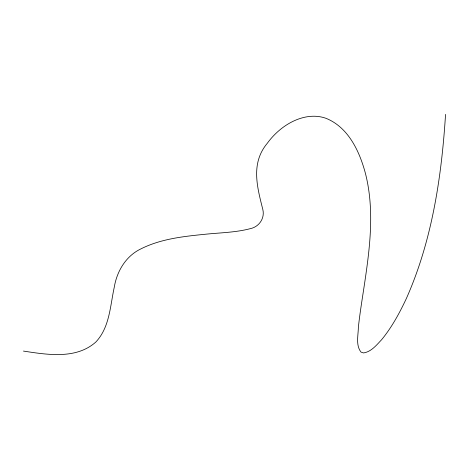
<?xml version="1.0" encoding="UTF-8"?>
<svg xmlns="http://www.w3.org/2000/svg" width="469" height="469" viewBox="0 0 469 469"><rect width="100%" height="100%" fill="white"/><g stroke="black" fill="none" stroke-linecap="round" stroke-linejoin="round"><path stroke-width="0.7" d="M445.55 114.383C441.569 177.176 432.049 240.808 406.277 298.694C399.471 313.181 391.762 327.38 381.549 339.785C376.49 345.09 371.29 351.756 363.592 352.946L361.001 352.096C355.602 345.184 358.246 335.441 358.363 327.368C360.092 311.205 362.889 295.189 365.216 279.114C370.352 244.191 374.291 208.007 365.41 173.337C359.559 151.428 348.432 127.369 326.078 118.346C309.751 112.472 291.894 119.618 279.307 130.335A71.265 68.374 -29 0 0 267.283 143.297C250.552 163.353 257.153 187.002 262.839 209.567C264.973 218.308 259.023 226.89 250.317 228.649C235.415 232.589 219.861 232.688 204.607 234.318C182.957 236.47 160.668 238.95 140.97 248.851C125.88 256.004 116.863 271.287 114.243 287.362C110.139 306.046 109.705 327.368 95.805 342.053C76.154 359.576 47.199 354.699 23.45 351.082"/></g></svg>
